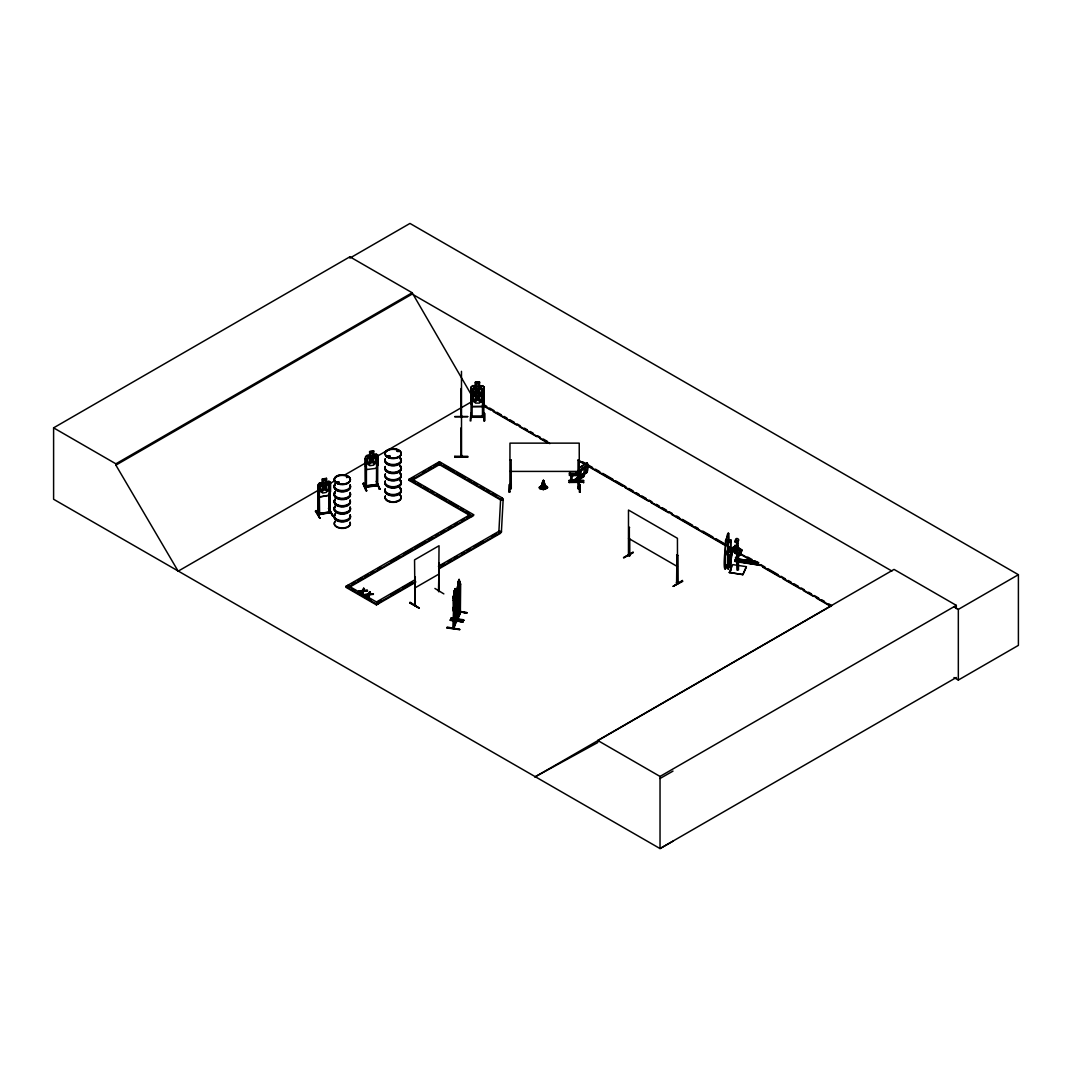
<?xml version="1.0" encoding="UTF-8"?>
<svg xmlns="http://www.w3.org/2000/svg" width="1072" height="1072" viewBox="0 0 1072 1072"><rect width="100%" height="100%" fill="white"/><g stroke="black" fill="none" stroke-linecap="round" stroke-linejoin="round"><path stroke-width="1.5" d="M732.632 549.494L732.98 548.65L732.605 551.41L731.975 550.74M454.742 416.566L467.727 416.526M736.987 557.815L735.901 558.378M736.839 547.377L737.549 542.62L737.992 548.408M737.013 547.403L737.509 542.74M740.404 548.971L739.68 553.085L740.404 548.971L738.487 548.69L737.75 550.298L737.75 552.804L739.626 555.591L734.843 553.058L739.626 554.854L741.851 549.923L735.07 545.34L741.851 550.66L739.626 555.591L738.461 552.79M453.67 626.651L453.335 628.5L453.684 596.032L453.081 598.082L455.171 588.608L455.171 592.079L455.868 590.458L456.337 590.967L456.377 621.211M456.471 621.345L453.804 628.487L454.086 599.556L453.362 600.159L454.086 599.556M455.962 621.961L456.779 593.084L456.069 593.674L456.779 593.084M456.029 620.835L456.377 620.179M457.141 619.268C466.441 601.218 454.407 620.943 458.052 617.834M457.985 618.852L457.65 619.495L457.583 587.804C459.808 566.19 460.411 592.441 458.092 595.885L457.583 594.29M459.848 612.795L460.772 611.281L459.915 611.777M460.692 612.38L457.677 619.428L457.958 590.498L457.235 591.101L457.958 590.498M500.637 499.083L500.637 499.967L502.433 498.051L500.637 499.083L498.855 532.181L498.855 531.297L501.388 531.337L501.388 532.221L503.17 499.123L500.637 499.083L439.44 463.747L439.44 464.632L500.637 499.967L503.17 500.008L503.17 499.123M732.98 549.547L732.27 548.971L732.297 551.169L729.576 550.794L728.933 552.428L729.978 546.854L730.246 548.703L729.456 546.867L728.478 551.008L729.121 552.549M736.812 557.989L735.539 557.815L735.928 558.378M735.566 557.842L735.74 557.654M453.335 607.449L453.536 610.075C463.975 577.594 447.078 628.54 455.855 604.407L453.536 610.075L453.161 598.055M456.19 600.266L455.841 604.461M569.393 473.1L571.028 473.744L571.028 475.472L569.353 475.419L569.393 473.1L577.754 473.328M570.492 480.243L569.138 480.752L583.624 480.537L571.805 480.216M571.805 481.944L583.624 482.266L569.138 482.48L570.492 481.971M570.626 480.35L571.028 473.744M571.939 480.336L572.327 473.77L578.357 473.931M578.049 472.551L572.488 475.633L586.96 465.811L587.242 466.588L586.96 465.811M572.81 475.955L572.528 475.177M580.662 476.263L577.553 477.63L579.322 467.767L587.014 462.756L587.912 464.632L587.376 471.224L587.912 464.632M577.661 477.522L578.197 470.97L579.483 467.888M580.676 478.661L580.877 476.209M583.637 476.584L583.838 474.119L585.54 472.243L585.915 467.66L584.441 466.762L581.386 468.745L579.59 471.774L579.215 476.357L580.783 476.115L580.555 478.822L583.825 476.678L583.945 474.132L587.282 471.131M584.441 475.231L584.387 474.105M572.059 481.181L586.491 471.814L586.773 472.605L584.146 474.306M586.773 472.605L586.491 471.814M447.078 628.031L459.861 629.411L447.238 627.08L447.078 628.058M447.212 627.616L459.7 629.746M450.95 619L451.111 618.008L463.734 620.353L450.95 618.973L463.573 620.688M737.817 548.395L737.71 545.795M733.851 546.707C731.091 551.531 733.409 556.368 733.516 547.738C734.467 546.211 732.658 549.588 732.632 550.365M732.739 549.882L732.511 547.564L731.627 552.308M542.405 488.484L543.531 480.403L545.474 487.84L543.584 488.604L541.079 487.398L543.008 480.604L541.079 487.398M459.915 612.97L459.942 584.615L460.652 584.026L460.344 613.023L459.741 581.399L457.355 601.003L459.901 595.362M455.654 592.24L455.654 598.739L454.22 604.943L453.67 603.348M455.654 598.739L454.18 604.943L453.724 603.348M628.473 555.524L628.487 510.044L677.437 538.305L677.531 583.811L677.705 582.458L676.512 582.19L677.879 582.552L676.512 582.485M629.639 554.747L628.366 554.438L629.586 554.666M628.487 555.484L629.639 555.778L629.639 538.72M676.901 581.989L676.606 583.315L677.879 583.583L677.759 555.296L676.928 554.827L676.606 583.382L677.705 583.49M676.606 582.284L677.705 582.458M733.328 547.444L734.039 547.537M477.482 391.816C476.705 391.588 485.335 400.164 478.367 390.878C484.651 385.062 478.125 385.92 477.308 390.355C476.437 385.344 470.608 385.679 476.611 390.851C470.407 396.412 476.303 396.359 477.496 391.655M409.826 602.879L410.067 602.209L419.273 608.079L409.839 602.866L419.031 608.172M453.335 598.109L453.443 596.019M457.168 589.051L457.396 586.96M456.819 621.278L456.176 620.313M758.185 564.113L757.837 564.89L735.097 561.567L735.392 560.629L737.576 561.018M757.837 564.89L738.581 561.54M542.338 484.745L543.169 480.417M748.135 561.286C749.167 563.966 751.003 559.544 748.229 561.353M453.724 596.863L454.139 590.994M541.494 488.041L543.075 480.712M732.31 553.072L729.978 565.547L728.746 567.383L728.772 563.577L732.297 551.169M729.094 567.436L729.121 563.631L732.323 550.78M728.906 567.343L731.962 553.018M461.603 417.383C460.652 417.276 461.389 417.222 461.509 415.775M461 427.822L461.014 456.846L461.456 454.97M460.96 456.109L461.536 456.819L461.59 455.131M337.626 482.534C337.506 482.44 338.578 482.668 337.787 481.891M338.457 481.703L338.404 482.534M339.181 482.387L337.68 483.204L336.997 482.038M347.368 476.772C346.671 477.013 347.006 477.455 347.757 477.375M389.712 456.109L388.52 456.994L387.823 456.002M389.994 456.337C387.005 458.669 388.332 454.89 389.27 455.667M398.57 451.124L397.203 451.325M398.087 450.629L397.591 451.325L398.342 451.366M398.261 451.165L397.431 451.366M397.243 451.111L398.235 451.58L398.127 450.696M463.734 619.777L451.098 618.102M463.694 620.38L451.098 618.49L463.734 620.353M735.245 561.259L735.258 559.691L757.046 562.746M545.474 487.84L543.745 480.578M317.942 514.6L330.337 512.376M460.947 455.131L461.469 455.814L460.866 455.131M461.536 456.685L461.469 371.341M736.116 557.882C734.374 562.291 738.005 557.788 735.553 557.963M329.037 495.251L330.35 491.579M376.406 468.156L377.893 464.524L376.5 468.25L366.758 469.563L365.485 466.28M362.591 593.781L363.529 590.9L367.441 590.391L363.529 591.489L362.591 593.781L361.854 592.762L362.617 590.967L358.772 590.994L359.468 591.985L362.617 591.556L363.663 588.22L364.4 589.225L363.663 590.994L367.441 590.98M368.554 597.225L369.492 594.33L373.391 593.834L369.492 594.92L368.554 597.225L367.803 596.206L368.567 594.397L364.735 595.014L368.567 594.397M363.663 588.22L362.738 591.061L358.772 591.583M364.735 595.014L368.701 594.504L369.626 591.65L370.363 592.669L369.612 594.437L373.391 594.424M368.701 594.504L369.626 591.65M455.332 588.622L454.22 591.034L455.305 588.622L455.278 592.307L455.989 590.618M455.292 588.823L454.394 592.374L454.97 590.94M453.563 596.099L456.002 590.471L456.042 622.015M453.697 596.126L454.367 594.531M454.22 595.67L455.158 593.432L454.22 602.156L454.22 595.67L455.131 593.446M460.652 584.026L459.942 584.615M450.28 620.366L463.077 621.72L450.441 619.924M453.268 628.326L454.139 594.478M459.915 612.233L457.985 617.954M453.362 628.42L456.176 621.345M463.064 621.68L450.307 620.206M466.95 612.661L454.153 611.308L466.936 612.621M361.854 593.352L362.617 591.556M363.529 591.489L364.4 588.635M367.803 596.796L368.567 594.987M369.612 594.437L370.363 592.079M483.74 396.198L482.427 399.749L472.417 399.749L471.104 396.211M482.427 399.749L483.887 396.211M483.74 403.045L482.32 406.422L472.524 406.476L471.251 403.126L471.251 386.925L472.471 385.639L475.512 385.759M471.104 403.233L472.43 406.677L482.427 406.61L483.887 403.152L483.887 386.871L482.387 385.639L483.887 386.952M458.2 581.962L459.218 579.563M458.267 582.15L458.883 580.716M458.267 583.315L458.883 581.882M453.496 596.099L455.868 590.458M457.409 587.041L459.915 581.426M459.044 584.387C455.841 593.794 459.54 597.265 459.017 584.374M454.18 602.156L455.131 599.931M457.355 601.003L459.767 595.349M736.089 557.252L735.754 560.053M735.258 559.691L737.482 560.227M735.553 560.026L735.888 557.226M738.474 557.989L738.554 559.035M750.762 560.83L748.457 560.241L747.372 562.666M750.762 560.589L749.676 563.001M755.103 561.473L752.799 560.897L751.727 563.309M755.103 561.232L754.031 563.658M756.644 561.46L755.572 564.127L756.644 561.701M728.102 563.256L725.221 569.018C721.523 569.138 729 512.563 728.759 541.253M725.489 569.058L725.489 540.65L728.759 533.4M728.169 540.462L727.071 540.797L730.581 540.784L730.514 571.309M728.29 539.685L727.968 542.231L730.581 542.633L730.903 540.087L728.29 539.685L728.344 568.736M727.968 542.231L728.29 541.534M730.514 540.797L730.903 540.087M726.535 551.839L725.221 554.894L728.102 548.985M727.071 555.082L730.581 555.068M728.29 553.969L727.968 556.515L730.581 556.904L730.903 554.358L730.514 555.082M728.076 554.934L728.344 554.103M727.968 556.515L728.29 555.805M732.712 550.07L733.503 546.653M725.221 569.018L727.191 564.676M737.75 552.804L734.843 553.058L734.615 552.335L735.338 548.221L737.255 548.502L736.531 552.616L737.255 548.502M729.241 572.622L732.792 564.622L746.407 566.673L742.856 574.672L729.241 572.475L742.856 574.525M742.856 574.672L746.407 566.82M623.475 557.695L633.11 552.67M623.917 557.427L633.11 552.08M623.917 557.829L633.043 552.495M363.019 483.566L366.664 490.802L363.716 482.909L363.019 483.593L365.954 490.896M365.137 487.023L377.652 485.348C377.934 482.976 375.669 487.01 376.527 484.772M376.379 484.477L365.163 485.951L376.379 484.772M629.17 554.907L629.411 556.02L629.733 554.8M470.809 412.841L470.903 420.881L470.179 420.881L470.903 413.39M509.803 484.115L509.227 492.128M509.79 491.659L509.16 492.209L509.079 484.678L509.803 484.705M457.355 617.74L458.052 618.866M456.672 621.948L456.511 593.741M438.89 591.154L439.038 562.921L438.582 591.463L439.399 591.342M388.627 456.029L389.498 455.881M329.091 512.59L330.431 512.684M329.158 511.867L330.35 511.612M460.156 612.246L460.25 611.12M453.858 628.46L453.804 600.213M461.536 416.485L461.603 415.829M732.189 549.36L733.06 548.81L732.538 549.413M365.271 485.978L365.405 487.331L377.759 485.603M366.49 486.112L366.41 487.197L366.41 458.588L365.271 458.736L365.525 487.278M326.464 481.81L326.464 478.326L322.35 478.983L322.391 482.534L319.577 482.963L318.277 484.437L318.143 514.882L318.076 486.313L319.335 486.353L319.456 514.6L318.263 514.841L330.471 512.617L330.471 511.585M318.464 484.531L319.577 482.963M369.76 451.768L369.76 455.252L367.696 456.685L367.696 463.184L369.76 465.677L373.632 465.168L375.709 462.099L375.709 455.613L373.632 454.729L373.739 451.044L369.599 451.593L369.733 455.171L366.771 455.453L365.485 456.953L365.378 487.264M377.652 485.696L377.759 455.252L376.406 454.354L366.865 455.64L365.619 456.98L365.619 466.24M509.843 487.291L511.29 487.84M509.843 488.323L511.29 488.577L509.883 488.618L509.977 443.138L579.215 443.138L579.349 488.577L579.349 487.291L577.915 487.854M470.903 415.976C472.886 414.717 472.913 418.455 470.903 417.263M470.903 417.008L483.874 417.008M748.377 561.045L748.243 561.902M338.564 482.467L337.425 481.797M346.819 476.732L346.564 477.563M389.712 456.967L389.712 456.337M509.977 488.323L511.29 488.577L511.143 460.049L509.977 460.062L511.143 460.049M509.883 487.586L511.009 487.211L511.25 488.283M579.349 487.546L577.942 487.599M471.037 415.976L472.203 415.976M483.74 388.734L482.574 388.734L482.44 417.263L482.44 415.976L483.874 415.976M483.874 416.231L470.903 416.231M541.293 486.715L542.057 486.192M579.416 467.848L587.108 462.849L587.804 464.712M572.488 475.633L586.92 466.266M572.837 475.499L578.089 472.082M573.332 480.792L586.813 472.136M573.654 481.114L580.207 476.852M414.971 576.816L414.891 605.546L415.293 576.991M438.904 591.637L439.359 563.108M434.897 588.434L443.848 593.888M414.931 604.487L414.971 605.506M628.795 527.035L629.639 527.504M677.759 555.296L676.606 555.015M682.261 580.461L682.77 581.346L673.136 586.384L682.315 580.542M673.002 841.185L660.03 848.568L53.6 499.257L53.6 427.849L349.887 256.798L412.171 292.75L471.09 394.375M53.6 427.849L115.883 463.814L412.171 292.75M178.863 570.773L178.153 571.175L115.883 465.141L412.171 294.076L891.891 571.041M178.153 571.175L319.402 489.623M329.546 483.767L335.348 480.417M344.045 475.392L365.78 462.849M377.371 456.163L471.559 401.786M408.847 479.358L471.827 515.712L471.827 516.597L408.847 480.243L408.847 479.358L439.44 461.684L502.433 498.051M408.847 480.243L414.408 477.027M422.757 472.203L425.53 470.608M428.318 469L431.105 467.392M433.879 465.784L439.44 462.568L439.44 461.684M439.842 464.404L410.63 481.274L410.63 480.39L441.235 462.715L441.235 463.6M415.681 582.284L376.46 604.93L345.867 587.268L345.867 586.384L470.045 514.694L467.164 517.24M351.964 583.744L354.845 582.083M357.726 580.421L362.041 577.929M364.922 576.254L367.803 574.592M370.684 572.93L373.565 571.269M377.88 568.776L380.761 567.115M390.851 561.299L399.481 556.301M403.809 553.809L412.439 548.824M415.32 547.162L425.41 541.347M428.291 539.685L432.606 537.193M435.487 535.518L438.368 533.856M441.249 532.194L444.13 530.533M448.444 528.04L451.325 526.379M454.206 524.717L457.087 523.056M461.402 520.563L464.283 518.902M473.61 514.694L349.432 586.384L349.432 587.268L473.61 515.565L473.61 514.694L412.412 479.358L415.266 481.877M539.31 487.197L541.923 485.683C531.565 491.726 557.092 489.288 543.531 484.933M547.457 487.465L543.531 489.636M376.46 601.982L415.346 579.537M438.381 566.244L498.855 531.323L500.637 532.355L500.637 533.24L438.729 568.991M377.907 602.035L380.774 600.374M390.865 594.558L399.494 589.573M402.375 587.912L412.465 582.083M441.262 565.467L444.143 563.792M448.458 561.299L451.339 559.638M454.22 557.976L457.101 556.314M461.416 553.822L464.297 552.16M467.178 550.499L470.059 548.837M474.373 546.345L483.016 541.347M491.659 536.362L495.974 533.869M345.867 586.384L376.46 604.045L415.681 581.399M438.729 568.106L500.637 532.355M414.556 588.139L439.038 574.016M535.464 776.651L597.747 742.534L597.747 740.471L894.035 569.406L956.318 605.372L956.318 608.641M534.767 777.053L831.068 605.988L739.734 553.273M597.747 740.471L660.03 776.436L956.318 605.372M953.986 606.886L958.328 609.392L1018.4 574.699L1018.4 645.371L958.328 680.05L953.973 677.544M956.318 677.504L660.03 848.568L660.03 776.436M660.03 778.486L673.002 771.103M475.512 392.66L473.382 393.839L473.382 400.325L475.512 403.099L479.479 403.072L481.609 400.285L481.609 393.786L479.479 392.647L482.387 392.513L483.887 393.813M363.542 483.445L366.664 490.802M728.772 552.495L729.576 550.794M749.556 562.103L749.743 561.031M389.458 456.458L388.211 456.458M347.167 476.651L346.765 477.375M337.117 481.985L338.015 481.703M338.591 482.963L339.1 482.132M737.817 552.147L736.719 552.522L737.362 570.237L738.461 569.862L738.461 554.331M318.183 513.488L329.104 512.135L318.357 513.81M319.416 514.667L319.201 494.42M376.62 484.41L377.786 484.289L377.652 485.348M748.578 561.152L749.542 561.138M338.457 482.588L337.573 482.588M326.464 478.326L326.317 481.944L329.05 481.261L330.524 482.306L330.524 491.646L329.131 495.358L319.577 497.073L318.33 493.844M319.684 483.137L329.037 481.462M329.225 484.584L330.35 484.383L329.091 484.33L329.158 512.898L329.091 494.299M319.335 486.353L318.076 486.313M319.644 496.859L328.997 495.184M329.171 508.798L328.568 508.369M330.216 511.371L329.399 511.867M328.648 508.811L333.03 515.954L329.171 508.771M628.701 555.242L628.527 554.532M363.663 590.404L367.441 590.391M369.612 593.848L373.391 593.834M373.78 451.111L369.599 451.593M373.605 454.649L376.433 454.153L377.92 455.265L377.92 464.605M366.517 458.843L365.271 458.736M376.513 457.235L377.652 457.074M379.3 489.1L380.011 488.979L379.3 489.1L376.54 481.703M358.772 590.994L362.738 590.471M364.735 594.424L368.701 593.915M579.215 487.291L578.183 487.639M579.081 488.618L577.942 488.631L578.049 460.062L579.215 460.062L578.049 460.062M736.973 550.512L741.851 549.923L741.851 550.66L734.843 545.849L734.843 553.058M482.614 415.949L483.74 415.976M482.614 417.289L483.794 417.316L471.037 417.263L471.104 386.885M330.042 512.349L330.35 482.293M319.027 514.319L319.322 513.327M749.328 561.969L748.39 561.822M388.828 455.667L387.943 455.935L388.278 456.779M329.278 511.84L329.399 512.898M330.069 512.376L330.216 484.129M628.795 538.251L628.942 555.323M479.626 389.123L475.365 389.069L475.365 392.633L472.471 392.566L471.104 393.906L472.524 392.687L482.387 392.593L483.74 393.853M461.014 388.52L461.027 417.544M454.742 416.727L467.727 416.686M454.756 456.27L467.727 456.324L467.74 457.235L454.756 457.275L454.756 456.377M454.756 456.86L467.727 456.846L454.756 456.833M579.309 484.115L580.113 492.169L579.389 492.195L579.309 484.115L580.113 492.195L580.032 484.678M579.349 488.323L578.049 488.591L578.183 487.224M475.365 385.732L475.365 382.168L479.626 382.168L479.479 385.84L481.609 387.005L481.609 393.491L479.479 396.278L475.512 396.278L473.382 393.491L473.382 387.005L475.512 385.84L475.512 382.289M475.365 382.248L479.626 382.248M479.479 385.759L482.387 385.732M472.524 385.84L482.32 385.84M471.037 389.002L472.203 389.002M482.574 389.002L483.74 389.002M472.524 399.561L482.32 399.561M483.874 413.39L484.598 413.39L484.598 420.881L483.874 420.881L483.74 386.925M472.337 416.526L482.44 416.526M509.977 471.412L579.215 471.412M578.357 475.673L572.327 475.499L572.327 473.77M510.017 487.586L510.111 488.618M388.828 455.721L389.149 455.747A8.094 4.677 0 0 0 387.394 456.538M577.553 477.63L586.263 472.779M729.898 548.65L732.618 549.025M366.544 486.835L366.544 485.804M454.153 610.718L466.776 613.063M466.802 612.903L454.18 611.147M457.985 618.799L457.516 590.444M450.294 619.763L462.903 622.122M460.236 581.908L459.754 595.402M453.952 594.826L455.948 603.549M737.563 543.209L737.563 545.755M737.858 558.927L755.706 561.567L737.844 559.088M737.777 559.396L755.653 561.996M735.888 559.289L758.748 562.519M735.968 559.584L757.06 562.706M738.635 561.112L758.185 564.086M735.178 561.112L757.904 564.475M728.344 539.832L730.796 540.194L730.796 570.706M727.164 540.301L728.169 540.757M734.615 549.829L736.531 550.11M737.75 550.298L739.68 550.593M740.404 551.477L741.1 551.584M734.615 552.335L740.377 553.192M332.454 515.954L328.474 508.329M471.077 417.289L471.171 415.896M460.96 416.485L461.014 415.762L460.906 416.432M415.011 605.05L414.556 559.879L439.038 545.742L438.636 591.436M483.968 412.841L484.062 420.814M484.544 413.31L484.544 420.814M676.981 582.056L677.249 583.758M677.303 583.731L676.606 583.275M326.317 481.944L328.354 482.748L328.354 489.234L326.317 492.383L322.525 493.066L320.488 490.654L320.488 484.155L322.525 482.628L322.35 478.983M389.216 455.721L390.047 456.27M337.626 482.896L336.849 482.387M461.456 456.002L461.603 456.685M735.07 552.562L739.626 554.854M628.795 555.296L629.746 555.792M677.759 583.57L676.928 583.088L676.928 566.043M1018.4 574.699L409.973 223.432L349.887 258.111L349.887 256.798M483.847 404.72L486.742 406.395M489.649 408.07L493.991 410.589M496.899 412.264L501.24 414.77M504.135 416.445L507.043 418.12M509.937 419.795L514.292 422.301M517.186 423.976L520.081 425.651M524.436 428.157L527.33 429.832M530.238 431.507L533.132 433.182M537.487 435.688L540.382 437.363M543.276 439.038L547.631 441.557M582.418 461.643L585.325 463.318M588.22 464.98L592.575 467.499M595.469 469.174L599.811 471.68M602.719 473.355L612.862 479.211M615.757 480.886L625.914 486.742M628.808 488.417L633.163 490.936M636.058 492.611L638.952 494.272M641.86 495.947L646.202 498.467M649.109 500.142L652.004 501.817M656.359 504.322L659.253 505.997M662.148 507.672L666.503 510.178M669.397 511.853L672.305 513.528M676.646 516.034L679.541 517.709M682.449 519.384L692.592 525.24M695.487 526.915L698.395 528.59M702.736 531.109L712.893 536.965M715.788 538.64L725.932 544.496M747.68 557.051L752.035 559.557M760.731 564.582L765.073 567.088M767.981 568.763L778.125 574.619M781.019 576.294L785.374 578.813M788.268 580.488L791.163 582.163M794.071 583.825L798.412 586.344M801.32 588.019L804.214 589.694M808.569 592.2L811.464 593.875M814.358 595.55L818.713 598.055M821.608 599.73L824.515 601.405M828.857 603.911L831.765 605.586M483.15 405.122L549.829 443.634M578.826 460.37L726.695 545.728M731.037 548.248L735.392 550.753M484.611 406.556L490.4 409.906M493.294 411.581L516.476 424.954M519.371 426.629L536.764 436.666M539.658 438.341L548.355 443.352M578.773 460.92L622.229 486.018M625.123 487.693L648.305 501.066M651.2 502.741L668.593 512.778M671.487 514.453L725.087 545.393M730.876 548.743L733.784 550.418M739.573 553.768L752.611 561.286M756.953 563.805L759.86 565.467M762.755 567.142L780.135 577.178M783.029 578.853L800.422 588.89M803.317 590.565L813.46 596.421M816.355 598.096L830.84 606.457M543.531 485.026L547.457 487.291M628.487 538.305L677.437 566.579M539.31 487.371L543.223 489.73M444.076 465.248L454.032 470.997M456.886 472.645L465.422 477.576M468.276 479.211L471.117 480.859M473.958 482.507L476.812 484.142M481.073 486.608L483.928 488.256M486.768 489.891L489.623 491.539M492.463 493.187L496.738 495.653M418.107 483.526L420.948 485.174M423.802 486.809L428.076 489.274M430.917 490.922L433.758 492.557M436.612 494.205L446.568 499.954M449.423 501.602L457.958 506.533M460.799 508.182L463.653 509.816M466.494 511.465L469.348 513.099M363.663 588.809L364.4 589.225M369.626 592.24L370.363 592.669M361.854 592.762L362.591 593.191M367.803 596.206L368.554 596.635M351.817 588.649L354.604 590.257M357.378 591.851L371.287 599.891M415.333 604.206L415.333 605.238M682.341 580.997L673.203 586.277M545.675 487.17L543.678 480.47M380.011 489.006L376.366 481.207L379.488 489.006M735.07 545.34L737.362 553.152L737.362 570.237M543.598 480.765L544.71 488.376M543.531 480.403L544.362 486.072M457.516 601.03L457.074 588.997M453.295 607.342L453.63 609.914M453.362 607.355L453.67 610.089M734.843 545.849L735.178 549.092M543.41 480.805L543.584 488.604M736.893 552.897L736.987 558.74M736.719 552.871L736.839 560.174M509.776 484.115L509.883 492.195M958.328 609.392L958.328 680.05M728.491 533.36L728.491 541.213M728.076 540.435L728.076 569.339M629.318 527.692L629.411 556.02M583.624 480.537L583.583 482.869M569.192 480.202L569.138 482.48M483.606 415.896L483.606 417.343M472.203 388.734L472.069 417.343M459.084 579.55L459.044 583.222M458.226 581.989L458.226 585.473M457.208 589.01L457.208 619.442M378.242 603.898L378.242 603.013L347.65 585.352L347.65 586.237M376.607 457.489L376.486 485.763M376.46 604.045L376.46 604.93M318.424 484.45L318.464 493.79M115.883 463.814L115.883 465.141M736.035 540.61A1.621 1.286 24.3 0 1 736.343 538.573A1.621 1.286 24.3 0 1 738.648 539.712A1.621 1.286 24.3 0 1 737.147 541.159M400.097 472.725A8.067 4.65 0 0 1 394.174 479.68A8.067 4.65 0 0 1 385.33 473.851M400.231 458.334A8.214 4.744 0 0 1 394.188 465.409A8.214 4.744 0 0 1 385.183 459.473M387.314 457.355A8.214 4.744 0 0 1 389.015 456.605M400.231 457.932A8.214 4.744 0 0 1 394.188 465.007A8.214 4.744 0 0 1 385.183 459.071M387.314 456.953A8.214 4.744 0 0 1 389.015 456.203M400.137 457.516A8.094 4.677 0 0 1 394.174 464.484A8.094 4.677 0 0 1 385.304 458.642M400.137 458.816A8.094 4.677 0 0 1 394.174 465.797A8.094 4.677 0 0 1 385.304 459.942M400.124 466.628A8.08 4.663 0 0 1 394.174 473.583A8.08 4.663 0 0 1 385.317 467.754M400.231 466.132A8.214 4.744 0 0 1 394.188 473.208A8.214 4.744 0 0 1 385.183 467.271M400.231 465.73A8.214 4.744 0 0 1 394.188 472.806A8.214 4.744 0 0 1 385.183 466.869M400.137 465.315A8.094 4.677 0 0 1 394.174 472.283A8.094 4.677 0 0 1 385.304 466.441M400.137 473.167A8.094 4.677 0 0 1 394.174 480.135A8.094 4.677 0 0 1 385.304 474.293M400.097 473.891A8.067 4.65 0 0 1 394.174 480.832A8.067 4.65 0 0 1 385.33 475.017M385.344 496.068A8.053 4.65 0 0 0 394.174 501.884A8.053 4.65 0 0 0 400.084 494.956A8.067 4.65 0 0 1 394.174 501.884A8.067 4.65 0 0 1 385.33 496.055M400.151 473.476A8.107 4.69 0 0 1 394.174 480.457A8.107 4.69 0 0 1 385.277 474.601M400.137 481.047A8.094 4.677 0 0 1 394.174 488.028A8.094 4.677 0 0 1 385.304 482.172M400.137 479.747A8.094 4.677 0 0 1 394.174 486.715A8.094 4.677 0 0 1 385.304 480.872M400.137 488.845A8.094 4.677 0 0 1 394.174 495.827A8.094 4.677 0 0 1 385.304 489.971M400.231 488.363A8.214 4.744 0 0 1 394.188 495.438A8.214 4.744 0 0 1 385.183 489.502M400.231 487.961A8.214 4.744 0 0 1 394.188 495.036A8.214 4.744 0 0 1 385.183 489.1M400.137 487.546A8.094 4.677 0 0 1 394.174 494.514A8.094 4.677 0 0 1 385.304 488.671M400.231 480.564A8.214 4.744 0 0 1 394.188 487.639A8.214 4.744 0 0 1 385.183 481.703M400.231 480.162A8.214 4.744 0 0 1 394.188 487.237A8.214 4.744 0 0 1 385.183 481.301M400.137 495.385A8.094 4.677 0 0 1 394.174 502.353A8.094 4.677 0 0 1 385.304 496.51M350.236 493.321A8.214 4.744 0 0 1 341.231 499.244A8.214 4.744 0 0 1 335.188 492.182M350.102 493.79A8.08 4.663 0 0 1 341.244 499.632A8.08 4.663 0 0 1 335.308 492.664M350.088 499.9A8.067 4.65 0 0 1 341.244 505.716A8.067 4.65 0 0 1 335.322 498.775M335.308 499.217A8.08 4.663 0 0 0 341.244 506.172A8.067 4.65 0 0 0 350.088 500.383A8.08 4.663 0 0 1 341.244 506.172A8.067 4.65 0 0 1 335.322 499.257M350.236 485.522A8.214 4.744 0 0 1 341.231 491.445A8.214 4.744 0 0 1 335.188 484.383M350.102 492.49A8.08 4.663 0 0 1 341.244 498.319A8.08 4.663 0 0 1 335.308 491.365M350.129 485.991A8.094 4.677 0 0 1 341.244 491.834A8.094 4.677 0 0 1 335.295 484.866M350.236 492.919A8.214 4.744 0 0 1 341.231 498.842A8.214 4.744 0 0 1 335.188 491.78M350.236 485.12A8.214 4.744 0 0 1 341.231 491.043A8.214 4.744 0 0 1 335.188 483.981M350.102 484.691A8.08 4.663 0 0 1 341.244 490.52A8.08 4.663 0 0 1 335.308 483.566M350.236 515.552A8.214 4.744 0 0 1 341.231 521.474A8.214 4.744 0 0 1 335.188 514.413M350.102 516.021A8.08 4.663 0 0 1 341.244 521.863A8.08 4.663 0 0 1 335.308 514.895M350.075 522.118A8.053 4.65 0 0 1 341.258 527.933A8.053 4.65 0 0 1 335.335 521.005M350.075 501.053A8.053 4.65 0 0 1 341.258 506.855A8.053 4.65 0 0 1 335.335 499.927M350.129 522.56A8.094 4.677 0 0 1 341.244 528.402A8.094 4.677 0 0 1 335.295 521.434M350.142 500.637A8.107 4.69 0 0 1 341.244 506.493A8.107 4.69 0 0 1 335.281 499.512M350.236 507.753A8.214 4.744 0 0 1 341.231 513.676A8.214 4.744 0 0 1 335.188 506.614M350.102 514.721A8.08 4.663 0 0 1 341.244 520.55A8.08 4.663 0 0 1 335.308 513.595M350.102 508.222A8.08 4.663 0 0 1 341.244 514.064A8.08 4.663 0 0 1 335.308 507.096M350.236 515.15A8.214 4.744 0 0 1 341.231 521.072A8.214 4.744 0 0 1 335.188 514.011M350.236 507.351A8.214 4.744 0 0 1 341.231 513.274A8.214 4.744 0 0 1 335.188 506.212M350.102 506.922A8.08 4.663 0 0 1 341.244 512.751A8.08 4.663 0 0 1 335.308 505.796M454.046 596.568L454.019 604.755L454.876 599.315C456.337 607.945 455.68 581.908 454.89 597.72L454.34 595.831L454.046 596.568M581.225 470.715L580.85 475.298L583.905 473.301L584.28 468.719L581.225 470.715M581.225 476.986L581.158 477.804L583.195 475.713L581.225 476.986M736.062 541.32L736.759 541.574L736.062 541.32M327.925 490.681L326.625 491.03L324.387 488.068C322.98 493.361 317.741 493.763 323.516 487.465C318.183 483.646 322.699 481.851 324.32 486.527C325.714 481.489 330.806 481.14 325.191 487.184L327.925 490.681M375.294 463.533L373.873 463.734L371.676 460.772C370.229 466.012 364.909 466.159 370.791 460.116C365.324 456.042 369.987 454.501 371.609 459.231C373.056 454.233 378.215 454.126 372.507 459.915L375.294 463.533M481.221 401.879L479.854 402L477.509 398.65C475.968 403.769 470.595 403.126 476.611 397.886C470.943 393.035 475.861 392.245 477.442 397.096C478.983 392.245 484.196 392.901 478.367 397.913L481.221 401.879M315.409 511.21L319.938 518.299L316.079 510.553L315.449 511.183M315.999 511.009L319.778 518.258L315.999 511.009M325.647 479.171L323.208 479.613L323.208 480.765L325.647 480.336L325.647 479.171M326.317 483.11L322.525 483.794L322.525 490.279L326.317 489.596L326.317 483.11M372.949 451.928L370.456 452.263L370.456 453.416L372.949 453.081L372.949 451.928M373.632 455.895L369.76 456.404L369.76 462.903L373.632 462.38L373.632 455.895M478.769 389.752L476.223 389.766L476.223 390.918L478.769 390.905L478.769 389.752M479.479 393.799L475.512 393.826L475.512 400.312L479.479 400.298L479.479 393.799M478.769 382.945L476.223 382.945L476.223 384.098L478.769 384.098L478.769 382.945M479.479 387.005L475.512 387.005L475.512 393.491L479.479 393.491L479.479 387.005M735.057 541.909A1.621 1.286 24.3 0 0 737.777 542.298A1.621 1.286 24.3 0 0 736.397 540.114A1.621 1.286 24.3 0 0 735.057 541.909M389.082 457.342A8.08 4.663 0 0 0 401.196 453.295A8.08 4.663 0 0 0 389.082 449.262A8.08 4.663 0 0 0 389.082 457.342M389.082 458.012A8.08 4.663 0 0 0 401.196 453.979A8.08 4.663 0 0 0 389.082 449.932A8.08 4.663 0 0 0 389.082 458.012M389.069 457.65A8.107 4.69 0 0 0 401.236 453.59A8.107 4.69 0 0 0 389.069 449.53A8.107 4.69 0 0 0 389.069 457.65M338.27 483.392A8.067 4.65 0 0 0 350.37 479.358A8.067 4.65 0 0 0 338.27 475.325A8.067 4.65 0 0 0 338.27 483.392M338.283 484.048A8.053 4.65 0 0 0 350.356 480.015A8.053 4.65 0 0 0 338.283 475.995A8.053 4.65 0 0 0 338.283 484.048M338.243 483.673A8.107 4.69 0 0 0 350.41 479.626A8.107 4.69 0 0 0 338.243 475.566A8.107 4.69 0 0 0 338.243 483.673"/></g></svg>
